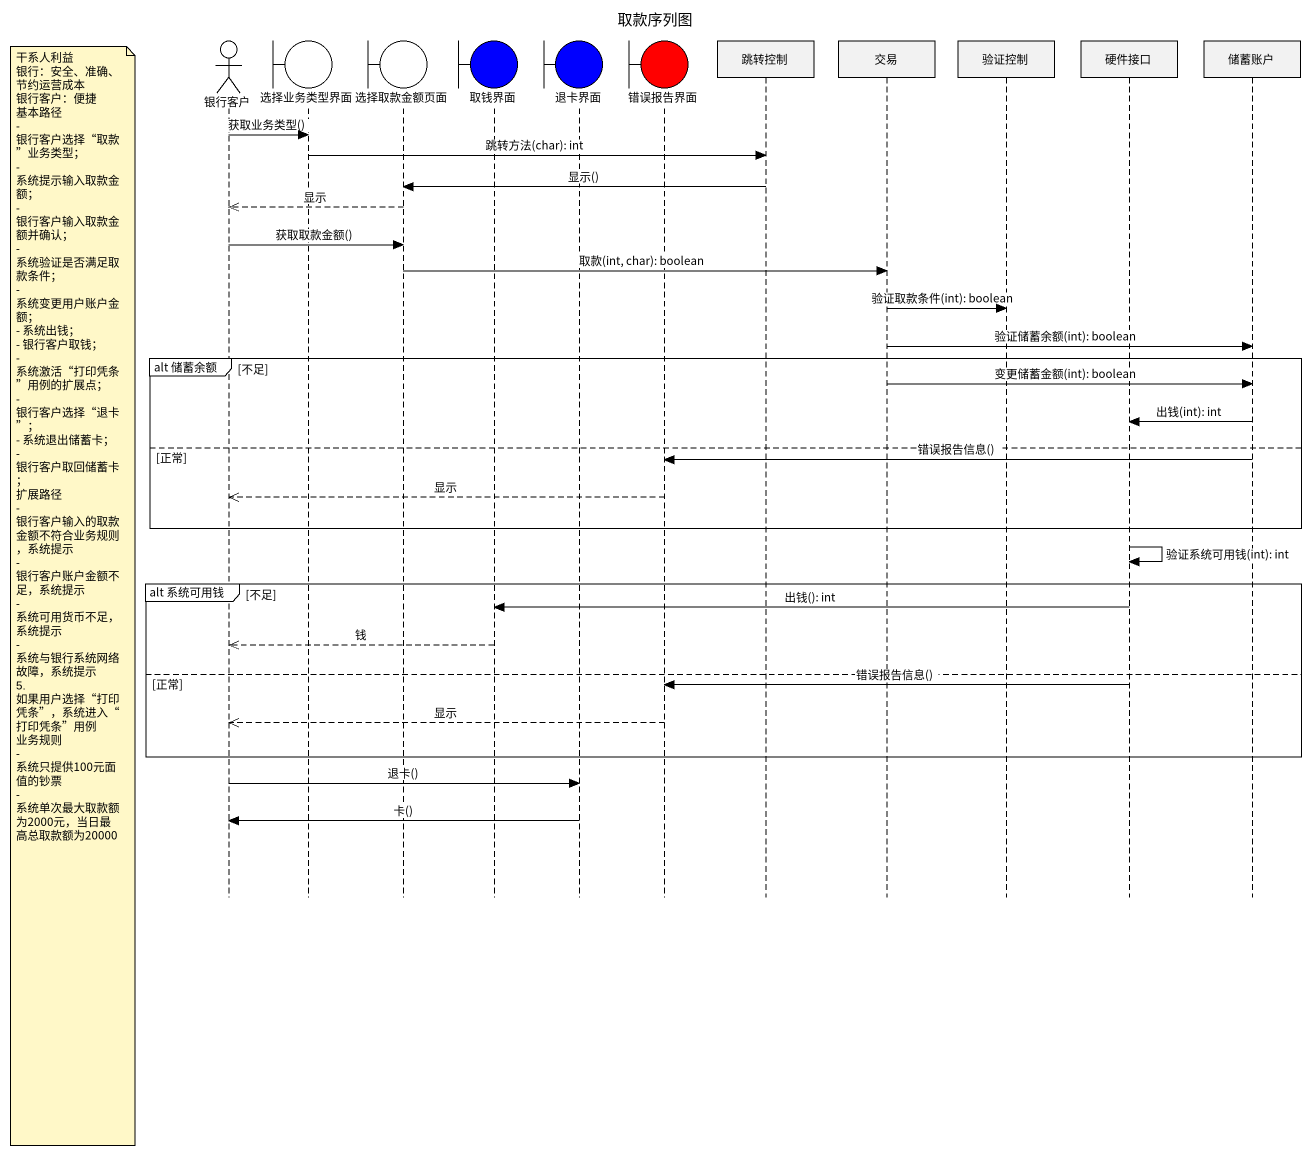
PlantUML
@startuml
title 取款序列图
hide footbox
actor 银行客户
boundary 选择业务类型界面
boundary 选择取款金额页面
boundary 取钱界面 #0000FF
boundary 退卡界面 #0000FF
boundary 错误报告界面 #FF0000
participant 跳转控制
participant 交易
participant 验证控制
participant 硬件接口
participant 储蓄账户

银行客户 -> 选择业务类型界面 : 获取业务类型()
选择业务类型界面 -> 跳转控制 : 跳转方法(char): int
跳转控制 -> 选择取款金额页面 : 显示()
选择取款金额页面 -->> 银行客户 : 显示
银行客户 -> 选择取款金额页面 : 获取取款金额()
选择取款金额页面 -> 交易 : 取款(int, char): boolean
交易 -> 验证控制 : 验证取款条件(int): boolean
交易 -> 储蓄账户 : 验证储蓄余额(int): boolean
group alt 储蓄余额 [不足]
  交易 -> 储蓄账户 : 变更储蓄金额(int): boolean
  储蓄账户 -> 硬件接口 : 出钱(int): int
else 正常
  储蓄账户 -> 错误报告界面 : 错误报告信息()
  错误报告界面 -->> 银行客户 : 显示
end
硬件接口 -> 硬件接口 : 验证系统可用钱(int): int
group alt 系统可用钱 [不足]
  note left of 银行客户
    干系人利益
    银行：安全、准确、节约运营成本
    银行客户：便捷
    基本路径
    - 银行客户选择“取款”业务类型；
    - 系统提示输入取款金额；
    - 银行客户输入取款金额并确认；
    - 系统验证是否满足取款条件；
    - 系统变更用户账户金额；
    - 系统出钱；
    - 银行客户取钱；
    - 系统激活“打印凭条”用例的扩展点；
    - 银行客户选择“退卡”；
    - 系统退出储蓄卡；
    - 银行客户取回储蓄卡；
    扩展路径
    - 银行客户输入的取款金额不符合业务规则，系统提示
    - 银行客户账户金额不足，系统提示
    - 系统可用货币不足，系统提示
    - 系统与银行系统网络故障，系统提示
    5. 如果用户选择“打印凭条”，系统进入“打印凭条”用例
    业务规则
    - 系统只提供100元面值的钞票
    - 系统单次最大取款额为2000元，当日最高总取款额为20000
  end note
  硬件接口 -> 取钱界面 : 出钱(): int
  取钱界面 -->> 银行客户 : 钱
else 正常
  硬件接口 -> 错误报告界面 : 错误报告信息()
  错误报告界面 -->> 银行客户 : 显示
end
银行客户 -> 退卡界面 : 退卡()
退卡界面 -> 银行客户 : 卡()
@enduml
